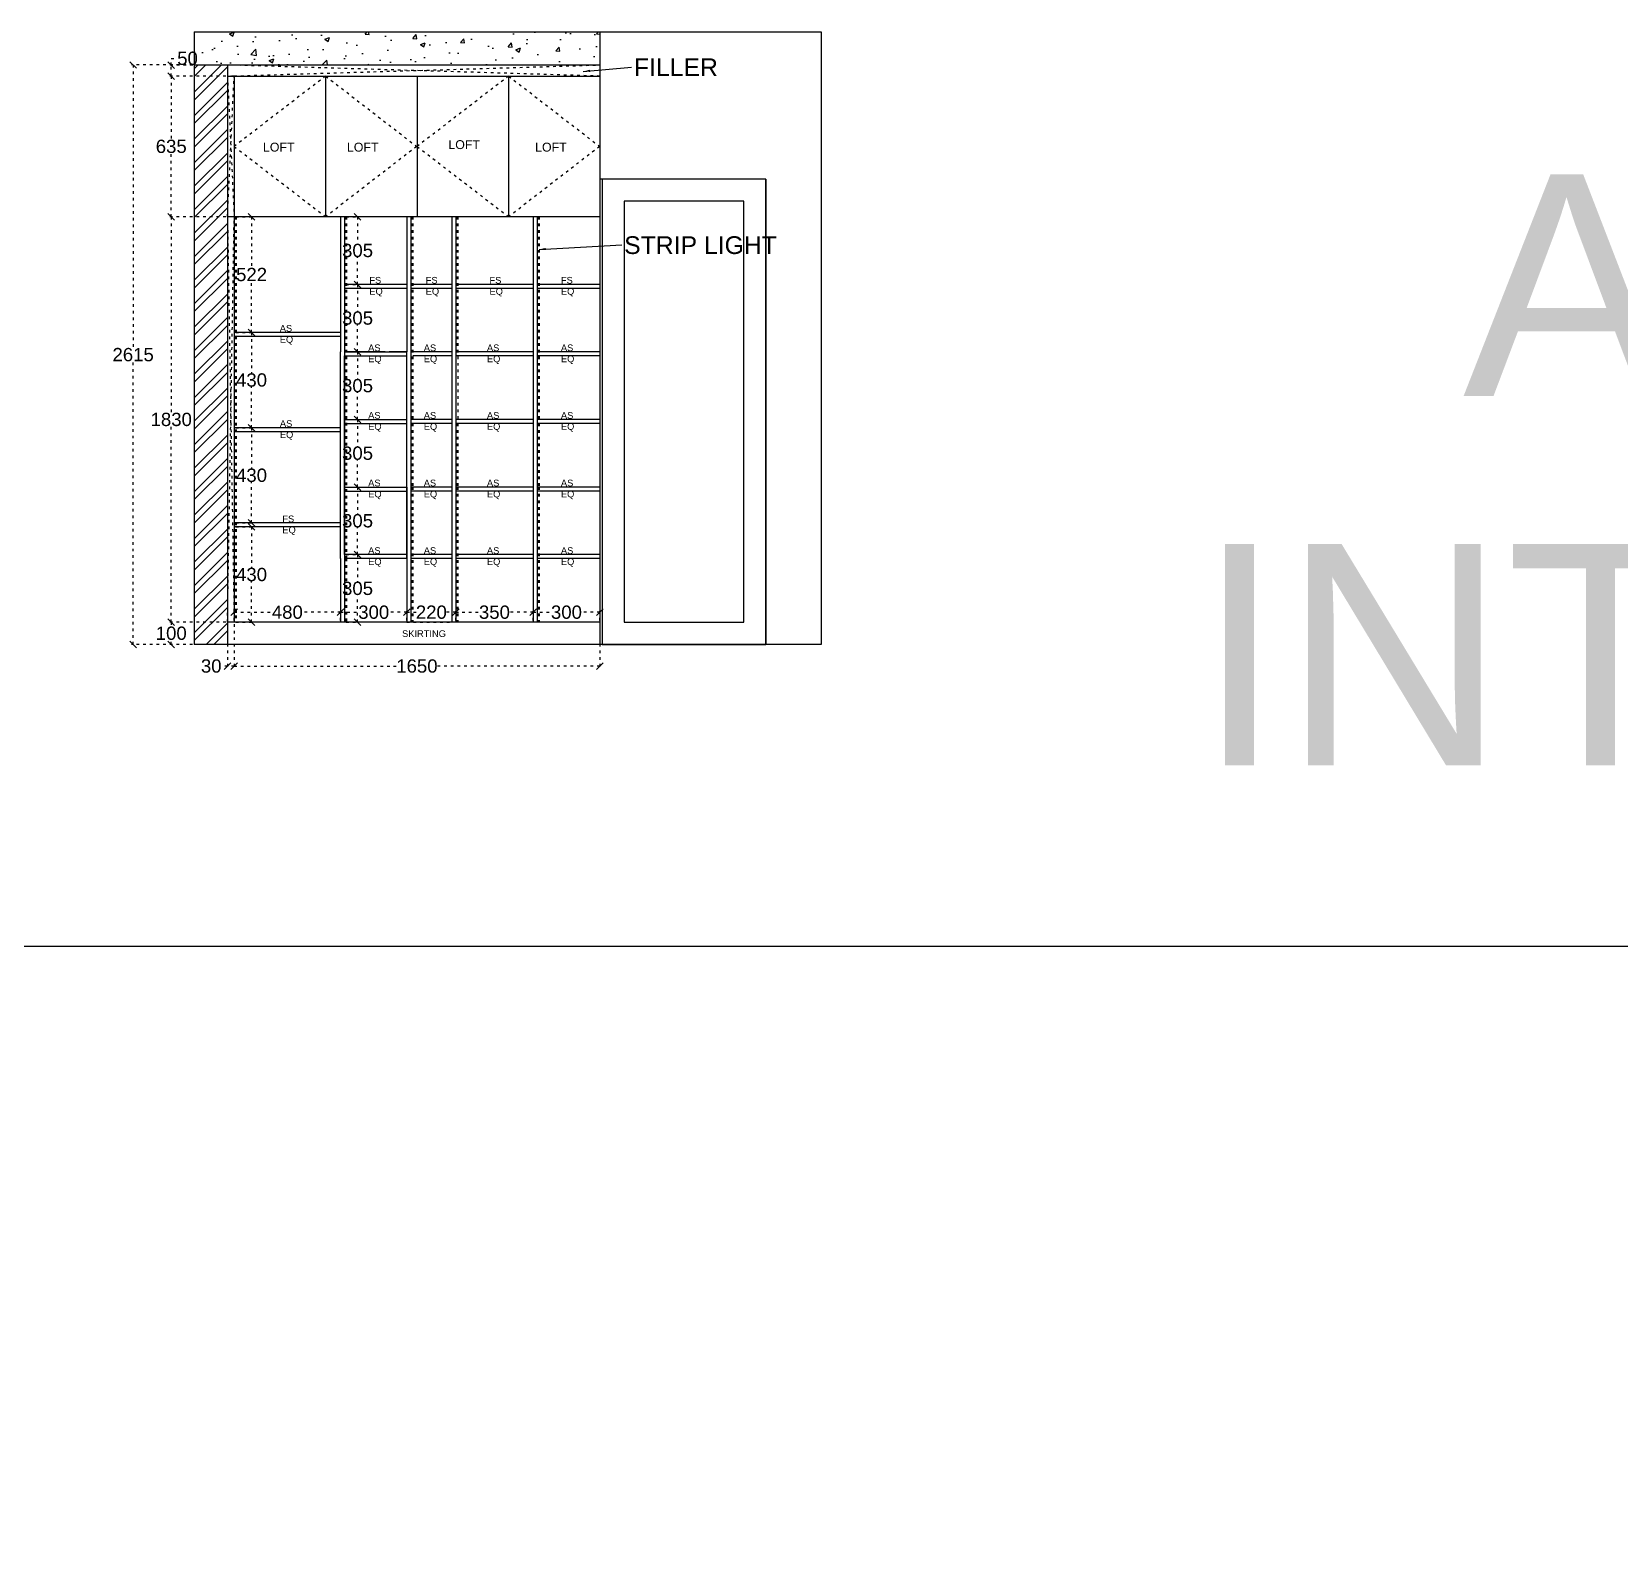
# Model space of a CAD drawing. Header units: millimetres. Extents: x 220712 to 1505573, y -354410 to 241923.
# Drawn here: x 277783 to 284954, y 126614 to 133413 of the extents above; entities that cross this region are included whole.
import ezdxf

# ---------------------------------------------------------------- set-up
doc = ezdxf.new("R2010")
doc.units = ezdxf.units.MM
doc.header["$MEASUREMENT"] = 0
doc.linetypes.add('ACAD_ISO03W100', pattern=[30, 12, -18])
doc.layers.add('Walls', color=253, linetype='Continuous')
doc.layers.add('Words', color=7, linetype='Continuous')
doc.styles.get("Standard").update_dxf_attribs({"font": 'arial.ttf'})
doc.dimstyles.get("Standard").update_dxf_attribs({"dimtxt": 60, "dimasz": 30, "dimexe": 7.75, "dimexo": 8.13, "dimgap": 0.63, "dimtad": 0, "dimtih": 1, "dimtoh": 1, "dimdec": 0, "dimzin": 0, "dimtxsty": 'Standard', "dimblk": 'OBLIQUE', "dimcen": 2.25, "dimclrd": 1, "dimclre": 1, "dimclrt": 1, "dimadec": 0, "dimazin": 0, "dimtfac": 1, "dimtdec": 0, "dimtofl": 0, "dimtmove": 0, "dimatfit": 3, "dimfxl": 1, "dimtolj": 1, "dimtzin": 0, "dimlwd": 30, "dimarcsym": 0})

# ---------------------------------------------------------------- blocks, each defined once
blk = doc.blocks.new('_Oblique')
at = {"color": 0, "linetype": 'ByBlock', "lineweight": -2}
blk.add_line((-0.5, -0.5), (0.5, 0.5), dxfattribs=at)
blk = doc.blocks.new('*D1253')
at = {"layer": 'Defpoints', "color": 0, "linetype": 'ACAD_ISO03W100', "transparency": 16777216}
for p in [(278413, 130748.2), (278667, 130748.2), (278667, 130648.2)]:
    blk.add_point(p, dxfattribs=at)
at = {"layer": 'Walls', "color": 1, "linetype": 'ACAD_ISO03W100', "lineweight": -2, "transparency": 16777216}
for p, q in [((278658.9, 130748.2), (278405.3, 130748.2)), ((278658.9, 130648.2), (278405.3, 130648.2))]:
    blk.add_line(p, q, dxfattribs=at)
at = {"layer": 'Walls', "color": 1, "linetype": 'ACAD_ISO03W100', "lineweight": 30, "transparency": 16777216}
for p, q in [((278413, 130748.2), (278413, 130729.4)), ((278413, 130648.2), (278413, 130666.9))]:
    blk.add_line(p, q, dxfattribs=at)
at = {"layer": 'Walls', "color": 1, "linetype": 'ACAD_ISO03W100', "lineweight": 30, "transparency": 16777216, "xscale": 30, "yscale": 30, "zscale": 30}
for p, rotation in [((278413, 130748.2), 90), ((278413, 130648.2), 270)]:
    blk.add_blockref('_Oblique', p, dxfattribs=dict(at, rotation=rotation))
at = {"layer": 'Walls', "color": 1, "linetype": 'ACAD_ISO03W100', "transparency": 16777216, "insert": (278413, 130698.2), "char_height": 60, "attachment_point": 5}
blk.add_mtext('\\A1;100', dxfattribs=at)
blk = doc.blocks.new('*D1254')
at = {"layer": 'Defpoints', "color": 0, "linetype": 'ACAD_ISO03W100', "transparency": 16777216}
for p in [(278413, 132578.2), (278667, 132578.2), (278667, 130748.2)]:
    blk.add_point(p, dxfattribs=at)
at = {"layer": 'Walls', "color": 1, "linetype": 'ACAD_ISO03W100', "lineweight": -2, "transparency": 16777216}
for p, q in [((278658.9, 132578.2), (278405.3, 132578.2)), ((278658.9, 130748.2), (278405.3, 130748.2))]:
    blk.add_line(p, q, dxfattribs=at)
at = {"layer": 'Walls', "color": 1, "linetype": 'ACAD_ISO03W100', "lineweight": 30, "transparency": 16777216}
for p, q in [((278413, 132578.2), (278413, 131694.4)), ((278413, 130748.2), (278413, 131631.9))]:
    blk.add_line(p, q, dxfattribs=at)
at = {"layer": 'Walls', "color": 1, "linetype": 'ACAD_ISO03W100', "lineweight": 30, "transparency": 16777216, "xscale": 30, "yscale": 30, "zscale": 30}
for p, rotation in [((278413, 132578.2), 90), ((278413, 130748.2), 270)]:
    blk.add_blockref('_Oblique', p, dxfattribs=dict(at, rotation=rotation))
at = {"layer": 'Walls', "color": 1, "linetype": 'ACAD_ISO03W100', "transparency": 16777216, "insert": (278413, 131663.2), "char_height": 60, "attachment_point": 5}
blk.add_mtext('\\A1;1830', dxfattribs=at)
blk = doc.blocks.new('*D1255')
at = {"layer": 'Defpoints', "color": 0, "linetype": 'ACAD_ISO03W100', "transparency": 16777216}
for p in [(278413, 133213.2), (278667, 133213.2), (278667, 132578.2)]:
    blk.add_point(p, dxfattribs=at)
at = {"layer": 'Walls', "color": 1, "linetype": 'ACAD_ISO03W100', "lineweight": -2, "transparency": 16777216}
for p, q in [((278658.9, 133213.2), (278405.3, 133213.2)), ((278658.9, 132578.2), (278405.3, 132578.2))]:
    blk.add_line(p, q, dxfattribs=at)
at = {"layer": 'Walls', "color": 1, "linetype": 'ACAD_ISO03W100', "lineweight": 30, "transparency": 16777216}
for p, q in [((278413, 133213.2), (278413, 132926.9)), ((278413, 132578.2), (278413, 132864.4))]:
    blk.add_line(p, q, dxfattribs=at)
at = {"layer": 'Walls', "color": 1, "linetype": 'ACAD_ISO03W100', "lineweight": 30, "transparency": 16777216, "xscale": 30, "yscale": 30, "zscale": 30}
for p, rotation in [((278413, 133213.2), 90), ((278413, 132578.2), 270)]:
    blk.add_blockref('_Oblique', p, dxfattribs=dict(at, rotation=rotation))
at = {"layer": 'Walls', "color": 1, "linetype": 'ACAD_ISO03W100', "transparency": 16777216, "insert": (278413, 132895.7), "char_height": 60, "attachment_point": 5}
blk.add_mtext('\\A1;635', dxfattribs=at)
blk = doc.blocks.new('*D1256')
at = {"layer": 'Defpoints', "color": 0, "linetype": 'ACAD_ISO03W100', "transparency": 16777216}
for p in [(278413, 133263.1), (278668.5, 133263.1), (278667, 133213.2)]:
    blk.add_point(p, dxfattribs=at)
at = {"layer": 'Walls', "color": 1, "linetype": 'ACAD_ISO03W100', "lineweight": -2, "transparency": 16777216}
for p, q in [((278660.4, 133263.1), (278405.3, 133263.1)), ((278658.9, 133213.2), (278405.3, 133213.2))]:
    blk.add_line(p, q, dxfattribs=at)
at = {"layer": 'Walls', "color": 1, "linetype": 'ACAD_ISO03W100', "lineweight": 30, "transparency": 16777216}
for p, q in [((278413, 133263.1), (278413, 133293.1)), ((278413, 133293.1), (278443, 133293.1)), ((278413, 133213.2), (278413, 133263.1))]:
    blk.add_line(p, q, dxfattribs=at)
at = {"layer": 'Walls', "color": 1, "linetype": 'ACAD_ISO03W100', "lineweight": 30, "transparency": 16777216, "xscale": 30, "yscale": 30, "zscale": 30}
for p, rotation in [((278413, 133263.1), 90), ((278413, 133213.2), 270)]:
    blk.add_blockref('_Oblique', p, dxfattribs=dict(at, rotation=rotation))
at = {"layer": 'Walls', "color": 1, "linetype": 'ACAD_ISO03W100', "transparency": 16777216, "insert": (278486.5, 133293.1), "char_height": 60, "attachment_point": 5}
blk.add_mtext('\\A1;50', dxfattribs=at)
blk = doc.blocks.new('*D1257')
at = {"layer": 'Defpoints', "color": 0, "linetype": 'ACAD_ISO03W100', "transparency": 16777216}
for p in [(278667, 130748.6), (278697, 130748.2), (278667, 130550.2)]:
    blk.add_point(p, dxfattribs=at)
at = {"layer": 'Walls', "color": 1, "linetype": 'ACAD_ISO03W100', "lineweight": -2, "transparency": 16777216}
for p, q in [((278667, 130740.5), (278667, 130542.4)), ((278697, 130740), (278697, 130542.4))]:
    blk.add_line(p, q, dxfattribs=at)
at = {"layer": 'Walls', "color": 1, "linetype": 'ACAD_ISO03W100', "lineweight": 30, "transparency": 16777216}
for p, q in [((278667, 130550.2), (278637, 130550.2)), ((278697, 130550.2), (278667, 130550.2))]:
    blk.add_line(p, q, dxfattribs=at)
at = {"layer": 'Walls', "color": 1, "linetype": 'ACAD_ISO03W100', "lineweight": 30, "transparency": 16777216, "xscale": 30, "yscale": 30, "zscale": 30, "rotation": 180}
blk.add_blockref('_Oblique', (278667, 130550.2), dxfattribs=at)
at = {"layer": 'Walls', "color": 1, "linetype": 'ACAD_ISO03W100', "lineweight": 30, "transparency": 16777216, "xscale": 30, "yscale": 30, "zscale": 30}
blk.add_blockref('_Oblique', (278697, 130550.2), dxfattribs=at)
at = {"layer": 'Walls', "color": 1, "linetype": 'ACAD_ISO03W100', "transparency": 16777216, "insert": (278593.5, 130550.2), "char_height": 60, "attachment_point": 5}
blk.add_mtext('\\A1;30', dxfattribs=at)
blk = doc.blocks.new('*D1258')
at = {"layer": 'Defpoints', "color": 0, "linetype": 'ACAD_ISO03W100', "transparency": 16777216}
for p in [(278697, 130748.2), (280347, 130748.2), (280347, 130550.2)]:
    blk.add_point(p, dxfattribs=at)
at = {"layer": 'Walls', "color": 1, "linetype": 'ACAD_ISO03W100', "lineweight": -2, "transparency": 16777216}
for p, q in [((278697, 130740), (278697, 130542.4)), ((280347, 130740), (280347, 130542.4))]:
    blk.add_line(p, q, dxfattribs=at)
at = {"layer": 'Walls', "color": 1, "linetype": 'ACAD_ISO03W100', "lineweight": 30, "transparency": 16777216}
for p, q in [((278697, 130550.2), (279434.7, 130550.2)), ((280347, 130550.2), (279609.3, 130550.2))]:
    blk.add_line(p, q, dxfattribs=at)
at = {"layer": 'Walls', "color": 1, "linetype": 'ACAD_ISO03W100', "lineweight": 30, "transparency": 16777216, "xscale": 30, "yscale": 30, "zscale": 30, "rotation": 180}
blk.add_blockref('_Oblique', (278697, 130550.2), dxfattribs=at)
at = {"layer": 'Walls', "color": 1, "linetype": 'ACAD_ISO03W100', "lineweight": 30, "transparency": 16777216, "xscale": 30, "yscale": 30, "zscale": 30}
blk.add_blockref('_Oblique', (280347, 130550.2), dxfattribs=at)
at = {"layer": 'Walls', "color": 1, "linetype": 'ACAD_ISO03W100', "transparency": 16777216, "insert": (279522, 130550.2), "char_height": 60, "attachment_point": 5}
blk.add_mtext('\\A1;1650', dxfattribs=at)
blk = doc.blocks.new('*D1248')
at = {"layer": 'Defpoints', "color": 0, "linetype": 'ACAD_ISO03W100', "transparency": 16777216}
for p in [(279177, 130793.2), (278697, 130748.2), (279177, 130748.2)]:
    blk.add_point(p, dxfattribs=at)
at = {"layer": 'Walls', "color": 1, "linetype": 'ACAD_ISO03W100', "lineweight": -2, "transparency": 16777216}
for p, q in [((278697, 130756.3), (278697, 130800.9)), ((279177, 130756.3), (279177, 130800.9))]:
    blk.add_line(p, q, dxfattribs=at)
at = {"layer": 'Walls', "color": 1, "linetype": 'ACAD_ISO03W100', "lineweight": 30, "transparency": 16777216}
for p, q in [((278697, 130793.2), (278869, 130793.2)), ((279177, 130793.2), (279005, 130793.2))]:
    blk.add_line(p, q, dxfattribs=at)
at = {"layer": 'Walls', "color": 1, "linetype": 'ACAD_ISO03W100', "lineweight": 30, "transparency": 16777216, "xscale": 30, "yscale": 30, "zscale": 30, "rotation": 180}
blk.add_blockref('_Oblique', (278697, 130793.2), dxfattribs=at)
at = {"layer": 'Walls', "color": 1, "linetype": 'ACAD_ISO03W100', "lineweight": 30, "transparency": 16777216, "xscale": 30, "yscale": 30, "zscale": 30}
blk.add_blockref('_Oblique', (279177, 130793.2), dxfattribs=at)
at = {"layer": 'Walls', "color": 1, "linetype": 'ACAD_ISO03W100', "transparency": 16777216, "insert": (278937, 130793.2), "char_height": 60, "attachment_point": 5}
blk.add_mtext('\\A1;480', dxfattribs=at)
blk = doc.blocks.new('*D1249')
at = {"layer": 'Defpoints', "color": 0, "linetype": 'ACAD_ISO03W100', "transparency": 16777216}
for p in [(279477, 130793.2), (279177, 130748.2), (279477, 130748.2)]:
    blk.add_point(p, dxfattribs=at)
at = {"layer": 'Walls', "color": 1, "linetype": 'ACAD_ISO03W100', "lineweight": -2, "transparency": 16777216}
for p, q in [((279177, 130756.3), (279177, 130800.9)), ((279477, 130756.3), (279477, 130800.9))]:
    blk.add_line(p, q, dxfattribs=at)
at = {"layer": 'Walls', "color": 1, "linetype": 'ACAD_ISO03W100', "lineweight": 30, "transparency": 16777216}
for p, q in [((279177, 130793.2), (279260.2, 130793.2)), ((279477, 130793.2), (279393.8, 130793.2))]:
    blk.add_line(p, q, dxfattribs=at)
at = {"layer": 'Walls', "color": 1, "linetype": 'ACAD_ISO03W100', "lineweight": 30, "transparency": 16777216, "xscale": 30, "yscale": 30, "zscale": 30, "rotation": 180}
blk.add_blockref('_Oblique', (279177, 130793.2), dxfattribs=at)
at = {"layer": 'Walls', "color": 1, "linetype": 'ACAD_ISO03W100', "lineweight": 30, "transparency": 16777216, "xscale": 30, "yscale": 30, "zscale": 30}
blk.add_blockref('_Oblique', (279477, 130793.2), dxfattribs=at)
at = {"layer": 'Walls', "color": 1, "linetype": 'ACAD_ISO03W100', "transparency": 16777216, "insert": (279327, 130793.2), "char_height": 60, "attachment_point": 5}
blk.add_mtext('\\A1;300', dxfattribs=at)
blk = doc.blocks.new('*D1259')
at = {"layer": 'Defpoints', "color": 0, "linetype": 'ACAD_ISO03W100', "transparency": 16777216}
for p in [(280047, 130793.2), (279697, 130748.2), (280047, 130748.2)]:
    blk.add_point(p, dxfattribs=at)
at = {"layer": 'Walls', "color": 1, "linetype": 'ACAD_ISO03W100', "lineweight": -2, "transparency": 16777216}
for p, q in [((279697, 130756.3), (279697, 130800.9)), ((280047, 130756.3), (280047, 130800.9))]:
    blk.add_line(p, q, dxfattribs=at)
at = {"layer": 'Walls', "color": 1, "linetype": 'ACAD_ISO03W100', "lineweight": 30, "transparency": 16777216}
for p, q in [((279697, 130793.2), (279805.2, 130793.2)), ((280047, 130793.2), (279938.8, 130793.2))]:
    blk.add_line(p, q, dxfattribs=at)
at = {"layer": 'Walls', "color": 1, "linetype": 'ACAD_ISO03W100', "lineweight": 30, "transparency": 16777216, "xscale": 30, "yscale": 30, "zscale": 30, "rotation": 180}
blk.add_blockref('_Oblique', (279697, 130793.2), dxfattribs=at)
at = {"layer": 'Walls', "color": 1, "linetype": 'ACAD_ISO03W100', "lineweight": 30, "transparency": 16777216, "xscale": 30, "yscale": 30, "zscale": 30}
blk.add_blockref('_Oblique', (280047, 130793.2), dxfattribs=at)
at = {"layer": 'Walls', "color": 1, "linetype": 'ACAD_ISO03W100', "transparency": 16777216, "insert": (279872, 130793.2), "char_height": 60, "attachment_point": 5}
blk.add_mtext('\\A1;350', dxfattribs=at)
blk = doc.blocks.new('*D1250')
at = {"layer": 'Defpoints', "color": 0, "linetype": 'ACAD_ISO03W100', "transparency": 16777216}
for p in [(280347, 130793.2), (280047, 130748.2), (280347, 130748.2)]:
    blk.add_point(p, dxfattribs=at)
at = {"layer": 'Walls', "color": 1, "linetype": 'ACAD_ISO03W100', "lineweight": -2, "transparency": 16777216}
for p, q in [((280047, 130756.3), (280047, 130800.9)), ((280347, 130756.3), (280347, 130800.9))]:
    blk.add_line(p, q, dxfattribs=at)
at = {"layer": 'Walls', "color": 1, "linetype": 'ACAD_ISO03W100', "lineweight": 30, "transparency": 16777216}
for p, q in [((280047, 130793.2), (280130.2, 130793.2)), ((280347, 130793.2), (280263.8, 130793.2))]:
    blk.add_line(p, q, dxfattribs=at)
at = {"layer": 'Walls', "color": 1, "linetype": 'ACAD_ISO03W100', "lineweight": 30, "transparency": 16777216, "xscale": 30, "yscale": 30, "zscale": 30, "rotation": 180}
blk.add_blockref('_Oblique', (280047, 130793.2), dxfattribs=at)
at = {"layer": 'Walls', "color": 1, "linetype": 'ACAD_ISO03W100', "lineweight": 30, "transparency": 16777216, "xscale": 30, "yscale": 30, "zscale": 30}
blk.add_blockref('_Oblique', (280347, 130793.2), dxfattribs=at)
at = {"layer": 'Walls', "color": 1, "linetype": 'ACAD_ISO03W100', "transparency": 16777216, "insert": (280197, 130793.2), "char_height": 60, "attachment_point": 5}
blk.add_mtext('\\A1;300', dxfattribs=at)
blk = doc.blocks.new('*D1251')
at = {"layer": 'Defpoints', "color": 0, "linetype": 'ACAD_ISO03W100', "transparency": 16777216}
for p in [(278697, 131178.2), (278775.5, 131178.2), (278697, 130748.2)]:
    blk.add_point(p, dxfattribs=at)
at = {"layer": 'Walls', "color": 1, "linetype": 'ACAD_ISO03W100', "lineweight": -2, "transparency": 16777216}
for p, q in [((278705.1, 131178.2), (278783.3, 131178.2)), ((278705.1, 130748.2), (278783.3, 130748.2))]:
    blk.add_line(p, q, dxfattribs=at)
at = {"layer": 'Walls', "color": 1, "linetype": 'ACAD_ISO03W100', "lineweight": 30, "transparency": 16777216}
for p, q in [((278775.5, 131178.2), (278775.5, 130994.4)), ((278775.5, 130748.2), (278775.5, 130931.9))]:
    blk.add_line(p, q, dxfattribs=at)
at = {"layer": 'Walls', "color": 1, "linetype": 'ACAD_ISO03W100', "lineweight": 30, "transparency": 16777216, "xscale": 30, "yscale": 30, "zscale": 30}
for p, rotation in [((278775.5, 131178.2), 90), ((278775.5, 130748.2), 270)]:
    blk.add_blockref('_Oblique', p, dxfattribs=dict(at, rotation=rotation))
at = {"layer": 'Walls', "color": 1, "linetype": 'ACAD_ISO03W100', "transparency": 16777216, "insert": (278775.5, 130963.2), "char_height": 60, "attachment_point": 5}
blk.add_mtext('\\A1;430', dxfattribs=at)
blk = doc.blocks.new('*D1260')
at = {"layer": 'Defpoints', "color": 0, "linetype": 'ACAD_ISO03W100', "transparency": 16777216}
for p in [(278697, 131626.2), (278775.5, 131626.2), (278697, 131196.2)]:
    blk.add_point(p, dxfattribs=at)
at = {"layer": 'Walls', "color": 1, "linetype": 'ACAD_ISO03W100', "lineweight": -2, "transparency": 16777216}
for p, q in [((278705.1, 131626.2), (278783.3, 131626.2)), ((278705.1, 131196.2), (278783.3, 131196.2))]:
    blk.add_line(p, q, dxfattribs=at)
at = {"layer": 'Walls', "color": 1, "linetype": 'ACAD_ISO03W100', "lineweight": 30, "transparency": 16777216}
for p, q in [((278775.5, 131626.2), (278775.5, 131442.4)), ((278775.5, 131196.2), (278775.5, 131379.9))]:
    blk.add_line(p, q, dxfattribs=at)
at = {"layer": 'Walls', "color": 1, "linetype": 'ACAD_ISO03W100', "lineweight": 30, "transparency": 16777216, "xscale": 30, "yscale": 30, "zscale": 30}
for p, rotation in [((278775.5, 131626.2), 90), ((278775.5, 131196.2), 270)]:
    blk.add_blockref('_Oblique', p, dxfattribs=dict(at, rotation=rotation))
at = {"layer": 'Walls', "color": 1, "linetype": 'ACAD_ISO03W100', "transparency": 16777216, "insert": (278775.5, 131411.2), "char_height": 60, "attachment_point": 5}
blk.add_mtext('\\A1;430', dxfattribs=at)
blk = doc.blocks.new('*D1252')
at = {"layer": 'Defpoints', "color": 0, "linetype": 'ACAD_ISO03W100', "transparency": 16777216}
for p in [(278697, 132056.2), (278775.5, 132056.2), (278697, 131626.2)]:
    blk.add_point(p, dxfattribs=at)
at = {"layer": 'Walls', "color": 1, "linetype": 'ACAD_ISO03W100', "lineweight": -2, "transparency": 16777216}
for p, q in [((278705.1, 132056.2), (278783.3, 132056.2)), ((278705.1, 131626.2), (278783.3, 131626.2))]:
    blk.add_line(p, q, dxfattribs=at)
at = {"layer": 'Walls', "color": 1, "linetype": 'ACAD_ISO03W100', "lineweight": 30, "transparency": 16777216}
for p, q in [((278775.5, 132056.2), (278775.5, 131872.4)), ((278775.5, 131626.2), (278775.5, 131809.9))]:
    blk.add_line(p, q, dxfattribs=at)
at = {"layer": 'Walls', "color": 1, "linetype": 'ACAD_ISO03W100', "lineweight": 30, "transparency": 16777216, "xscale": 30, "yscale": 30, "zscale": 30}
for p, rotation in [((278775.5, 132056.2), 90), ((278775.5, 131626.2), 270)]:
    blk.add_blockref('_Oblique', p, dxfattribs=dict(at, rotation=rotation))
at = {"layer": 'Walls', "color": 1, "linetype": 'ACAD_ISO03W100', "transparency": 16777216, "insert": (278775.5, 131841.2), "char_height": 60, "attachment_point": 5}
blk.add_mtext('\\A1;430', dxfattribs=at)
blk = doc.blocks.new('*D1261')
at = {"layer": 'Defpoints', "color": 0, "linetype": 'ACAD_ISO03W100', "transparency": 16777216}
for p in [(278517, 133263.2), (278241, 130648.2), (278667, 130648.2)]:
    blk.add_point(p, dxfattribs=at)
at = {"layer": 'Walls', "color": 1, "linetype": 'ACAD_ISO03W100', "lineweight": -2, "transparency": 16777216}
for p, q in [((278508.9, 133263.2), (278233.3, 133263.2)), ((278658.9, 130648.2), (278233.3, 130648.2))]:
    blk.add_line(p, q, dxfattribs=at)
at = {"layer": 'Walls', "color": 1, "linetype": 'ACAD_ISO03W100', "lineweight": 30, "transparency": 16777216}
for p, q in [((278241, 133263.2), (278241, 131986.9)), ((278241, 130648.2), (278241, 131924.4))]:
    blk.add_line(p, q, dxfattribs=at)
at = {"layer": 'Walls', "color": 1, "linetype": 'ACAD_ISO03W100', "lineweight": 30, "transparency": 16777216, "xscale": 30, "yscale": 30, "zscale": 30}
for p, rotation in [((278241, 133263.2), 90), ((278241, 130648.2), 270)]:
    blk.add_blockref('_Oblique', p, dxfattribs=dict(at, rotation=rotation))
at = {"layer": 'Walls', "color": 1, "linetype": 'ACAD_ISO03W100', "transparency": 16777216, "insert": (278241, 131955.7), "char_height": 60, "attachment_point": 5}
blk.add_mtext('\\A1;2615', dxfattribs=at)
blk = doc.blocks.new('*D1262')
at = {"layer": 'Defpoints', "color": 0, "linetype": 'ACAD_ISO03W100', "transparency": 16777216}
for p in [(279697, 130793.2), (279477, 130748.2), (279697, 130748.2)]:
    blk.add_point(p, dxfattribs=at)
at = {"layer": 'Walls', "color": 1, "linetype": 'ACAD_ISO03W100', "lineweight": -2, "transparency": 16777216}
for p, q in [((279477, 130756.3), (279477, 130800.9)), ((279697, 130756.3), (279697, 130800.9))]:
    blk.add_line(p, q, dxfattribs=at)
at = {"layer": 'Walls', "color": 1, "linetype": 'ACAD_ISO03W100', "lineweight": 30, "transparency": 16777216}
for p, q in [((279477, 130793.2), (279519.7, 130793.2)), ((279697, 130793.2), (279654.3, 130793.2))]:
    blk.add_line(p, q, dxfattribs=at)
at = {"layer": 'Walls', "color": 1, "linetype": 'ACAD_ISO03W100', "lineweight": 30, "transparency": 16777216, "xscale": 30, "yscale": 30, "zscale": 30, "rotation": 180}
blk.add_blockref('_Oblique', (279477, 130793.2), dxfattribs=at)
at = {"layer": 'Walls', "color": 1, "linetype": 'ACAD_ISO03W100', "lineweight": 30, "transparency": 16777216, "xscale": 30, "yscale": 30, "zscale": 30}
blk.add_blockref('_Oblique', (279697, 130793.2), dxfattribs=at)
at = {"layer": 'Walls', "color": 1, "linetype": 'ACAD_ISO03W100', "transparency": 16777216, "insert": (279587, 130793.2), "char_height": 60, "attachment_point": 5}
blk.add_mtext('\\A1;220', dxfattribs=at)
blk = doc.blocks.new('*D1263')
at = {"layer": 'Defpoints', "color": 0, "linetype": 'ACAD_ISO03W100', "transparency": 16777216}
for p in [(278697, 132578.2), (278775.5, 132578.2), (278697, 132056.2)]:
    blk.add_point(p, dxfattribs=at)
at = {"layer": 'Walls', "color": 1, "linetype": 'ACAD_ISO03W100', "lineweight": -2, "transparency": 16777216}
for p, q in [((278705.1, 132578.2), (278783.3, 132578.2)), ((278705.1, 132056.2), (278783.3, 132056.2))]:
    blk.add_line(p, q, dxfattribs=at)
at = {"layer": 'Walls', "color": 1, "linetype": 'ACAD_ISO03W100', "lineweight": 30, "transparency": 16777216}
for p, q in [((278775.5, 132578.2), (278775.5, 132348.4)), ((278775.5, 132056.2), (278775.5, 132285.9))]:
    blk.add_line(p, q, dxfattribs=at)
at = {"layer": 'Walls', "color": 1, "linetype": 'ACAD_ISO03W100', "lineweight": 30, "transparency": 16777216, "xscale": 30, "yscale": 30, "zscale": 30}
for p, rotation in [((278775.5, 132578.2), 90), ((278775.5, 132056.2), 270)]:
    blk.add_blockref('_Oblique', p, dxfattribs=dict(at, rotation=rotation))
at = {"layer": 'Walls', "color": 1, "linetype": 'ACAD_ISO03W100', "transparency": 16777216, "insert": (278775.5, 132317.2), "char_height": 60, "attachment_point": 5}
blk.add_mtext('\\A1;522', dxfattribs=at)
blk = doc.blocks.new('*D1264')
at = {"layer": 'Defpoints', "color": 0, "linetype": 'ACAD_ISO03W100', "transparency": 16777216}
for p in [(279195, 132578.2), (279254, 132578.2), (279195, 132273.2)]:
    blk.add_point(p, dxfattribs=at)
at = {"layer": 'Walls', "color": 1, "linetype": 'ACAD_ISO03W100', "lineweight": -2, "transparency": 16777216}
for p, q in [((279203.1, 132578.2), (279261.8, 132578.2)), ((279203.1, 132273.2), (279261.8, 132273.2))]:
    blk.add_line(p, q, dxfattribs=at)
at = {"layer": 'Walls', "color": 1, "linetype": 'ACAD_ISO03W100', "lineweight": 30, "transparency": 16777216}
for p, q in [((279254, 132578.2), (279254, 132456.9)), ((279254, 132273.2), (279254, 132394.4))]:
    blk.add_line(p, q, dxfattribs=at)
at = {"layer": 'Walls', "color": 1, "linetype": 'ACAD_ISO03W100', "lineweight": 30, "transparency": 16777216, "xscale": 30, "yscale": 30, "zscale": 30}
for p, rotation in [((279254, 132578.2), 90), ((279254, 132273.2), 270)]:
    blk.add_blockref('_Oblique', p, dxfattribs=dict(at, rotation=rotation))
at = {"layer": 'Walls', "color": 1, "linetype": 'ACAD_ISO03W100', "transparency": 16777216, "insert": (279254, 132425.7), "char_height": 60, "attachment_point": 5}
blk.add_mtext('\\A1;305', dxfattribs=at)
blk = doc.blocks.new('*D1265')
at = {"layer": 'Defpoints', "color": 0, "linetype": 'ACAD_ISO03W100', "transparency": 16777216}
for p in [(279195, 132273.2), (279195, 131968.2), (279254, 131968.2)]:
    blk.add_point(p, dxfattribs=at)
at = {"layer": 'Walls', "color": 1, "linetype": 'ACAD_ISO03W100', "lineweight": -2, "transparency": 16777216}
for p, q in [((279203.1, 132273.2), (279261.8, 132273.2)), ((279203.1, 131968.2), (279261.8, 131968.2))]:
    blk.add_line(p, q, dxfattribs=at)
at = {"layer": 'Walls', "color": 1, "linetype": 'ACAD_ISO03W100', "lineweight": 30, "transparency": 16777216}
for p, q in [((279254, 132273.2), (279254, 132151.9)), ((279254, 131968.2), (279254, 132089.4))]:
    blk.add_line(p, q, dxfattribs=at)
at = {"layer": 'Walls', "color": 1, "linetype": 'ACAD_ISO03W100', "lineweight": 30, "transparency": 16777216, "xscale": 30, "yscale": 30, "zscale": 30}
for p, rotation in [((279254, 132273.2), 90), ((279254, 131968.2), 270)]:
    blk.add_blockref('_Oblique', p, dxfattribs=dict(at, rotation=rotation))
at = {"layer": 'Walls', "color": 1, "linetype": 'ACAD_ISO03W100', "transparency": 16777216, "insert": (279254, 132120.7), "char_height": 60, "attachment_point": 5}
blk.add_mtext('\\A1;305', dxfattribs=at)
blk = doc.blocks.new('*D1266')
at = {"layer": 'Defpoints', "color": 0, "linetype": 'ACAD_ISO03W100', "transparency": 16777216}
for p in [(279195, 131968.2), (279195, 131663.2), (279254, 131663.2)]:
    blk.add_point(p, dxfattribs=at)
at = {"layer": 'Walls', "color": 1, "linetype": 'ACAD_ISO03W100', "lineweight": -2, "transparency": 16777216}
for p, q in [((279203.1, 131968.2), (279261.8, 131968.2)), ((279203.1, 131663.2), (279261.8, 131663.2))]:
    blk.add_line(p, q, dxfattribs=at)
at = {"layer": 'Walls', "color": 1, "linetype": 'ACAD_ISO03W100', "lineweight": 30, "transparency": 16777216}
for p, q in [((279254, 131968.2), (279254, 131846.9)), ((279254, 131663.2), (279254, 131784.4))]:
    blk.add_line(p, q, dxfattribs=at)
at = {"layer": 'Walls', "color": 1, "linetype": 'ACAD_ISO03W100', "lineweight": 30, "transparency": 16777216, "xscale": 30, "yscale": 30, "zscale": 30}
for p, rotation in [((279254, 131968.2), 90), ((279254, 131663.2), 270)]:
    blk.add_blockref('_Oblique', p, dxfattribs=dict(at, rotation=rotation))
at = {"layer": 'Walls', "color": 1, "linetype": 'ACAD_ISO03W100', "transparency": 16777216, "insert": (279254, 131815.7), "char_height": 60, "attachment_point": 5}
blk.add_mtext('\\A1;305', dxfattribs=at)
blk = doc.blocks.new('*D1267')
at = {"layer": 'Defpoints', "color": 0, "linetype": 'ACAD_ISO03W100', "transparency": 16777216}
for p in [(279195, 131663.2), (279195, 131358.2), (279254, 131358.2)]:
    blk.add_point(p, dxfattribs=at)
at = {"layer": 'Walls', "color": 1, "linetype": 'ACAD_ISO03W100', "lineweight": -2, "transparency": 16777216}
for p, q in [((279203.1, 131663.2), (279261.8, 131663.2)), ((279203.1, 131358.2), (279261.8, 131358.2))]:
    blk.add_line(p, q, dxfattribs=at)
at = {"layer": 'Walls', "color": 1, "linetype": 'ACAD_ISO03W100', "lineweight": 30, "transparency": 16777216}
for p, q in [((279254, 131663.2), (279254, 131541.9)), ((279254, 131358.2), (279254, 131479.4))]:
    blk.add_line(p, q, dxfattribs=at)
at = {"layer": 'Walls', "color": 1, "linetype": 'ACAD_ISO03W100', "lineweight": 30, "transparency": 16777216, "xscale": 30, "yscale": 30, "zscale": 30}
for p, rotation in [((279254, 131663.2), 90), ((279254, 131358.2), 270)]:
    blk.add_blockref('_Oblique', p, dxfattribs=dict(at, rotation=rotation))
at = {"layer": 'Walls', "color": 1, "linetype": 'ACAD_ISO03W100', "transparency": 16777216, "insert": (279254, 131510.7), "char_height": 60, "attachment_point": 5}
blk.add_mtext('\\A1;305', dxfattribs=at)
blk = doc.blocks.new('*D1268')
at = {"layer": 'Defpoints', "color": 0, "linetype": 'ACAD_ISO03W100', "transparency": 16777216}
for p in [(279195, 131358.2), (279195, 131053.2), (279254, 131053.2)]:
    blk.add_point(p, dxfattribs=at)
at = {"layer": 'Walls', "color": 1, "linetype": 'ACAD_ISO03W100', "lineweight": -2, "transparency": 16777216}
for p, q in [((279203.1, 131358.2), (279261.8, 131358.2)), ((279203.1, 131053.2), (279261.8, 131053.2))]:
    blk.add_line(p, q, dxfattribs=at)
at = {"layer": 'Walls', "color": 1, "linetype": 'ACAD_ISO03W100', "lineweight": 30, "transparency": 16777216}
for p, q in [((279254, 131358.2), (279254, 131236.9)), ((279254, 131053.2), (279254, 131174.4))]:
    blk.add_line(p, q, dxfattribs=at)
at = {"layer": 'Walls', "color": 1, "linetype": 'ACAD_ISO03W100', "lineweight": 30, "transparency": 16777216, "xscale": 30, "yscale": 30, "zscale": 30}
for p, rotation in [((279254, 131358.2), 90), ((279254, 131053.2), 270)]:
    blk.add_blockref('_Oblique', p, dxfattribs=dict(at, rotation=rotation))
at = {"layer": 'Walls', "color": 1, "linetype": 'ACAD_ISO03W100', "transparency": 16777216, "insert": (279254, 131205.7), "char_height": 60, "attachment_point": 5}
blk.add_mtext('\\A1;305', dxfattribs=at)
blk = doc.blocks.new('*D1269')
at = {"layer": 'Defpoints', "color": 0, "linetype": 'ACAD_ISO03W100', "transparency": 16777216}
for p in [(279195, 131053.2), (279195, 130748.2), (279254, 130748.2)]:
    blk.add_point(p, dxfattribs=at)
at = {"layer": 'Walls', "color": 1, "linetype": 'ACAD_ISO03W100', "lineweight": -2, "transparency": 16777216}
for p, q in [((279203.1, 131053.2), (279261.8, 131053.2)), ((279203.1, 130748.2), (279261.8, 130748.2))]:
    blk.add_line(p, q, dxfattribs=at)
at = {"layer": 'Walls', "color": 1, "linetype": 'ACAD_ISO03W100', "lineweight": 30, "transparency": 16777216}
for p, q in [((279254, 131053.2), (279254, 130931.9)), ((279254, 130748.2), (279254, 130869.4))]:
    blk.add_line(p, q, dxfattribs=at)
at = {"layer": 'Walls', "color": 1, "linetype": 'ACAD_ISO03W100', "lineweight": 30, "transparency": 16777216, "xscale": 30, "yscale": 30, "zscale": 30}
for p, rotation in [((279254, 131053.2), 90), ((279254, 130748.2), 270)]:
    blk.add_blockref('_Oblique', p, dxfattribs=dict(at, rotation=rotation))
at = {"layer": 'Walls', "color": 1, "linetype": 'ACAD_ISO03W100', "transparency": 16777216, "insert": (279254, 130900.7), "char_height": 60, "attachment_point": 5}
blk.add_mtext('\\A1;305', dxfattribs=at)

msp = doc.modelspace()

# ---------------------------------------------------------------- hatches: boundary and pattern name
at = {"layer": 'Walls', "true_color": 0x939598}
h = msp.add_hatch(dxfattribs=at)
h.set_pattern_fill('AR-CONC', color=252, scale=30)
h.set_pattern_definition([(50, (4539.5, 6912.65), (215.17805, -18.82564), [22.5, -247.5]), (355, (4539.5, 6912.65), (-41.6254, 225.65764), [18, -198]), (100.451444, (4557.43, 6911.09), (173.55265, 206.832), [19.12206, -210.34263]), (46.1842, (4539.5, 6972.65), (320.1724, -49.65578), [33.75, -371.25]), (96.63564, (4566.18, 6968.52), (280.39858, 292.23558), [28.6831, -315.51413]), (351.18416, (4539.5, 6972.65), (280.3986, 292.23558), [27, -297]), (21, (4569.5, 6957.65), (179.07212, -120.78567), [22.5, -247.5]), (326, (4569.5, 6957.65), (72.9946, 217.54501), [18, -198]), (71.451445, (4584.42, 6947.59), (252.06671, 96.75935), [19.12206, -210.34263]), (37.5, (4539.5, 6912.655), (3.647957, 99.868156), [0, -195.6, 0, -201, 0, -198.75]), (7.5, (4539.5, 6912.65), (78.92086, 118.323514), [0, -114.6, 0, -191.1, 0, -75.75]), (327.5, (4472.6, 6912.655), (160.14673, -6.766462), [0, -75, 0, -234, 0, -310.5]), (317.5, (4442.6, 6912.65), (174.95585, 30.031495), [0, -97.5, 0, -155.4, 0, -220.5])])
h.paths.add_polyline_path([(280347, 133413.2), (278517, 133413.2), (278517, 133263.2), (280347, 133263.2)])
at = {"layer": 'Walls', "true_color": 0xc7c8ca}
h = msp.add_hatch(dxfattribs=at)
h.set_pattern_fill('ANSI32', color=9, scale=200)
h.set_pattern_definition([(45, (4539.5, 6912.655), (-53.033009, 53.033009), []), (45, (4574.855, 6912.655), (-53.033009, 53.033009), [])])
h.paths.add_polyline_path([(278667, 133263.2), (278517, 133263.2), (278517, 130648.2), (278667, 130648.2)])

# ---------------------------------------------------------------- linework, layer by layer
at = {"layer": 'Walls', "color": 18, "true_color": 0x000000}
for p, q in [((278517, 133413.2), (281347, 133413.2)), ((278517, 133413.2), (278517, 130648.2)), ((280347, 133413.2), (280347, 132578.2)), ((281347, 133413.2), (281347, 130648.2)), ((278517, 133263.2), (280347, 133263.2)), ((278667, 133263.2), (278667, 130648.2)), ((278667, 133213.2), (280347, 133213.2)), ((278697, 133213.2), (278697, 130748.2)), ((279110, 133213.2), (279110, 132578.2)), ((279523, 133213.2), (279523, 132578.2)), ((279936, 133213.2), (279936, 132578.2)), ((280347, 132578.2), (278667, 132578.2)), ((279177, 132578.2), (279177, 131968.2)), ((279195, 132578.2), (279195, 131035.2)), ((279477, 132578.2), (279477, 131968.2)), ((279495, 132578.2), (279495, 131645.2)), ((279679, 132578.2), (279679, 131645.2)), ((279697, 132578.2), (279697, 131645.2)), ((280047, 132578.2), (280047, 131645.2)), ((280065, 132578.2), (280065, 131645.2)), ((280347, 132578.2), (280347, 130648.2)), ((279477, 132273.2), (279195, 132273.2)), ((279477, 132255.2), (279195, 132255.2)), ((279679, 132273.2), (279495, 132273.2)), ((279679, 132255.2), (279495, 132255.2)), ((280047, 132273.2), (279697, 132273.2)), ((280047, 132255.2), (279697, 132255.2)), ((280347, 132273.2), (280065, 132273.2)), ((280347, 132255.2), (280065, 132255.2)), ((279177, 132056.2), (278697, 132056.2)), ((279177, 132056.2), (278697, 132056.2)), ((279177, 132038.2), (278697, 132038.2)), ((279177, 131035.2), (279177, 131968.2)), ((279379, 131968.2), (279195, 131968.2)), ((279195, 131968.2), (279477, 131968.2)), ((279195, 131053.2), (279195, 131950.2)), ((279195, 131950.2), (279477, 131950.2)), ((279477, 131968.2), (279397, 131968.2)), ((279679, 131968.2), (279495, 131968.2)), ((279679, 131968.2), (279504, 131968.2)), ((279679, 131950.2), (279504, 131950.2)), ((280047, 131968.2), (279697, 131968.2)), ((280047, 131950.2), (279697, 131950.2)), ((280347, 131968.2), (280065, 131968.2)), ((280347, 131950.2), (280065, 131950.2)), ((279195, 131663.2), (279477, 131663.2)), ((279679, 131663.2), (279495, 131663.2)), ((280047, 131663.2), (279697, 131663.2)), ((280347, 131663.2), (280065, 131663.2)), ((279177, 131626.2), (278697, 131626.2)), ((279177, 131608.2), (278697, 131608.2)), ((279195, 131645.2), (279477, 131645.2)), ((279495, 131645.2), (279495, 131358.2)), ((279679, 131645.2), (279495, 131645.2)), ((279679, 131645.2), (279679, 131358.2)), ((279697, 131645.2), (279697, 131358.2)), ((280047, 131645.2), (279697, 131645.2)), ((280047, 131645.2), (280047, 131358.2)), ((280065, 131645.2), (280065, 131358.2)), ((280347, 131645.2), (280065, 131645.2)), ((279195, 131358.2), (279477, 131358.2)), ((279195, 131340.2), (279477, 131340.2)), ((279477, 131358.2), (279477, 130748.2)), ((279477, 131358.2), (279477, 130748.2)), ((279495, 131358.2), (279495, 130748.2)), ((279679, 131358.2), (279495, 131358.2)), ((279495, 131358.2), (279495, 130748.2)), ((279679, 131340.2), (279495, 131340.2)), ((279679, 131358.2), (279679, 130748.2)), ((279697, 131358.2), (279697, 130748.2)), ((280047, 131358.2), (279697, 131358.2)), ((279697, 131358.2), (279697, 130748.2)), ((280047, 131340.2), (279697, 131340.2)), ((280047, 131358.2), (280047, 130748.2)), ((280065, 131358.2), (280065, 130748.2)), ((280347, 131358.2), (280065, 131358.2)), ((280347, 131340.2), (280065, 131340.2)), ((280347, 131358.2), (280347, 131035.2)), ((279177, 131196.2), (278697, 131196.2)), ((279177, 131178.2), (278697, 131178.2)), ((279177, 131035.2), (279177, 130748.2)), ((279477, 131053.2), (279195, 131053.2)), ((279477, 131035.2), (279195, 131035.2)), ((279195, 131035.2), (279195, 130748.2)), ((279679, 131053.2), (279495, 131053.2)), ((279679, 131035.2), (279495, 131035.2)), ((280047, 131053.2), (279697, 131053.2)), ((280047, 131035.2), (279697, 131035.2)), ((280347, 131053.2), (280065, 131053.2)), ((280347, 131035.2), (280065, 131035.2)), ((280347, 130748.2), (278667, 130748.2)), ((281347, 130648.2), (278517, 130648.2))]:
    msp.add_line(p, q, dxfattribs=at)
at = {"layer": 'Walls', "color": 9, "true_color": 0xc7c8ca}
for q in [(280347, 132748.2), (281097, 130648.2)]:
    msp.add_line((281097, 132748.2), q, dxfattribs=at)
at = {"layer": 'Walls', "color": 40, "linetype": 'ACAD_ISO03W100', "true_color": 0xf8d731}
for p, q in [((278702, 132578.2), (278702, 130748.2)), ((278704, 132578.2), (278704, 130748.2)), ((278706, 132578.2), (278706, 130748.2)), ((279200, 132578.2), (279200, 131035.2)), ((279202, 132578.2), (279202, 131968.2)), ((279204, 132578.2), (279204, 131035.2)), ((279500, 132578.2), (279500, 131645.2)), ((279502, 132578.2), (279502, 131645.2)), ((279504, 132578.2), (279504, 131645.2)), ((279702, 132578.2), (279702, 131950.2)), ((279704, 132578.2), (279704, 131950.2)), ((279706, 132578.2), (279706, 131645.2)), ((280070, 132578.2), (280070, 131645.2)), ((280072, 132578.2), (280072, 131645.2)), ((280074, 132578.2), (280074, 131645.2)), ((279500, 131645.2), (279500, 131358.2)), ((279502, 131645.2), (279502, 131358.2)), ((279504, 131645.2), (279504, 131358.2)), ((279702, 131645.2), (279702, 131358.2)), ((279704, 131645.2), (279704, 131358.2)), ((279706, 131645.2), (279706, 131358.2)), ((280070, 131645.2), (280070, 131358.2)), ((280072, 131645.2), (280072, 131358.2)), ((280074, 131645.2), (280074, 131358.2)), ((279500, 131358.2), (279500, 130748.2)), ((279502, 131358.2), (279502, 130748.2)), ((279504, 131358.2), (279504, 130748.2)), ((279702, 131358.2), (279702, 130748.2)), ((279704, 131358.2), (279704, 130748.2)), ((279706, 131358.2), (279706, 130748.2)), ((280070, 131358.2), (280070, 130748.2)), ((280072, 131358.2), (280072, 130748.2)), ((280074, 131358.2), (280074, 130748.2)), ((279200, 131035.2), (279200, 130748.2)), ((279202, 131035.2), (279202, 130748.2)), ((279204, 131035.2), (279204, 130748.2))]:
    msp.add_line(p, q, dxfattribs=at)
at = {"layer": 'Walls', "color": 9, "linetype": 'ACAD_ISO03W100', "true_color": 0xc7c8ca}
msp.add_line((279706, 131950.2), (279702, 131950.2), dxfattribs=at)
at = {"layer": 'Walls', "color": 240, "linetype": 'ACAD_ISO03W100', "true_color": 0xed1f24}
for points in [[(278667, 133213.2), (280347, 133263.2), (280347, 133213.2), (278667, 133263.2)], [(278667, 132578.2), (278697, 133213.2), (278667, 133213.2), (278697, 132578.2)], [(278667, 130748.2), (278697, 132578.2), (278667, 132578.2), (278697, 130748.2)]]:
    msp.add_lwpolyline(points, dxfattribs=at)
at = {"layer": 'Walls', "color": 252, "linetype": 'ACAD_ISO03W100', "true_color": 0x939598}
for points in [[(279110, 133213.2), (278697, 132895.7), (279110, 132578.2)], [(279110, 133213.2), (279521, 132895.7), (279110, 132578.2)], [(279936, 133213.2), (279523, 132895.7), (279936, 132578.2)], [(279936, 133213.2), (280347, 132895.7), (279936, 132578.2)]]:
    msp.add_lwpolyline(points, dxfattribs=at)
at = {"layer": 'Walls', "color": 9, "true_color": 0xc7c8ca}
for points in [[(281097, 132748.2), (280357.5, 132748.2), (280357.5, 130648.2), (281097, 130648.2)], [(280997, 132648.2), (280457.5, 132648.2), (280457.5, 130748.2), (280997, 130748.2)]]:
    msp.add_lwpolyline(points, close=True, dxfattribs=at)
at = {"layer": 'Walls', "color": 18, "true_color": 0x000000}
msp.add_lwpolyline([(279477, 131035.2), (279477, 131968.2)], dxfattribs=at)
at = {"layer": 'Walls', "color": 9, "linetype": 'ACAD_ISO03W100', "true_color": 0xc7c8ca}
msp.add_lwpolyline([(279477, 130748.2), (279677, 130748.2)], dxfattribs=at)
at = {"layer": 'Walls', "color": 18, "true_color": 0x000000}
msp.add_lwpolyline([(268733.5, 129286.5), (303961.5, 129286.5), (303961.5, 107722.5), (268733.5, 107722.5)], close=True, dxfattribs=at)

# ---------------------------------------------------------------- texts
at = {"color": 7, "attachment_point": 1}
for s, insert, char_height in [('\\pxqc;LOFT', (278667, 132912.5), 40), ('\\pxqc;LOFT', (279046, 132912.5), 40), ('\\pxqc;LOFT', (279503.9, 132923.8), 40), ('\\pxqc;LOFT', (279895.5, 132912.5), 40), ('\\pxqc;ANISH\\PINTERIOR', (286147, 132769), 1000)]:
    msp.add_mtext_dynamic_manual_height_columns(s, width=462.73, gutter_width=1213, heights=[0], dxfattribs=dict(at, insert=insert, char_height=char_height))
at = {"color": 18, "true_color": 0x000000, "insert": (279455, 130711.7), "char_height": 30, "attachment_point": 1}
msp.add_mtext_dynamic_manual_height_columns('SKIRTING', width=2764.543, gutter_width=1, heights=[238.1], dxfattribs=at)
at = {"layer": 'Words', "color": 0, "attachment_point": 1}
for s, width, heights, insert, char_height in [('FILLER', 958.319, [440.1], (280501.8, 133293.2), 80), ('STRIP LIGHT', 958.319, [440.1], (280457.5, 132490.2), 80), ('FS\\PEQ', 1178.022, [0], (279307.2, 132306.7), 30), ('FS\\PEQ', 1178.022, [0], (279561.7, 132306.7), 30), ('FS\\PEQ', 1178.022, [0], (279849.7, 132306.7), 30), ('FS\\PEQ', 1178.022, [0], (280172, 132306.7), 30), ('AS\\PEQ', 1178.022, [0], (278903, 132089.7), 30), ('AS\\PEQ', 1178.022, [0], (279302, 132001.7), 30), ('AS\\PEQ', 1178.022, [0], (279553, 132001.7), 30), ('AS\\PEQ', 1178.022, [0], (279838, 132001.7), 30), ('AS\\PEQ', 1178.022, [0], (280172, 132001.7), 30), ('AS\\PEQ', 1178.022, [0], (278903.5, 131659.7), 30), ('AS\\PEQ', 1178.022, [0], (279302, 131696.7), 30), ('AS\\PEQ', 1178.022, [0], (279553, 131696.7), 30), ('AS\\PEQ', 1178.022, [0], (279838, 131696.7), 30), ('AS\\PEQ', 1178.022, [0], (280172, 131696.7), 30), ('AS\\PEQ', 1178.022, [0], (279302, 131391.7), 30), ('AS\\PEQ', 1178.022, [0], (279553, 131391.7), 30), ('AS\\PEQ', 1178.022, [0], (279838, 131391.7), 30), ('AS\\PEQ', 1178.022, [0], (280172, 131391.7), 30), ('FS\\PEQ', 1178.022, [0], (278914.5, 131229.7), 30), ('AS\\PEQ', 1178.022, [0], (279302, 131086.7), 30), ('AS\\PEQ', 1178.022, [0], (279553, 131086.7), 30), ('AS\\PEQ', 1178.022, [0], (279838, 131086.7), 30), ('AS\\PEQ', 1178.022, [0], (280172, 131086.7), 30)]:
    msp.add_mtext_dynamic_manual_height_columns(s, width=width, gutter_width=866.4, heights=heights, dxfattribs=dict(at, insert=insert, char_height=char_height))

# ---------------------------------------------------------------- dimensions: what is measured, and where the dimension line sits
at = {"layer": 'Walls', "color": 9, "linetype": 'ACAD_ISO03W100', "true_color": 0xc7c8ca}
for base, p1, p2, picture, middle in [((278413, 133263.1), (278667, 133213.2), (278668.5, 133263.1), '*D1256', (278486.5, 133293.1)), ((278241, 130648.2), (278517, 133263.2), (278667, 130648.2), '*D1261', (278241, 131955.7)), ((278413, 133213.2), (278667, 132578.2), (278667, 133213.2), '*D1255', (278413, 132895.7)), ((278413, 132578.2), (278667, 130748.2), (278667, 132578.2), '*D1254', (278413, 131663.2)), ((278775.5, 132578.2), (278697, 132056.2), (278697, 132578.2), '*D1263', (278775.5, 132317.2)), ((279254, 132578.2), (279195, 132273.2), (279195, 132578.2), '*D1264', (279254, 132425.7)), ((279254, 131968.2), (279195, 132273.2), (279195, 131968.2), '*D1265', (279254, 132120.7)), ((278775.5, 132056.2), (278697, 131626.2), (278697, 132056.2), '*D1252', (278775.5, 131841.2)), ((279254, 131663.2), (279195, 131968.2), (279195, 131663.2), '*D1266', (279254, 131815.7)), ((279254, 131358.2), (279195, 131663.2), (279195, 131358.2), '*D1267', (279254, 131510.7)), ((278775.5, 131626.2), (278697, 131196.2), (278697, 131626.2), '*D1260', (278775.5, 131411.2)), ((279254, 131053.2), (279195, 131358.2), (279195, 131053.2), '*D1268', (279254, 131205.7)), ((278775.5, 131178.2), (278697, 130748.2), (278697, 131178.2), '*D1251', (278775.5, 130963.2)), ((279254, 130748.2), (279195, 131053.2), (279195, 130748.2), '*D1269', (279254, 130900.7)), ((278413, 130748.2), (278667, 130648.2), (278667, 130748.2), '*D1253', (278413, 130698.2))]:
    dim = msp.add_linear_dim(base=base, p1=p1, p2=p2, angle=90, dimstyle='Standard', dxfattribs=at)
    dim.commit()
    dim.dimension.update_dxf_attribs({"geometry": picture, "text_midpoint": middle})
for base, p1, p2, picture, middle in [((279177, 130793.2), (278697, 130748.2), (279177, 130748.2), '*D1248', (278937, 130793.2)), ((279477, 130793.2), (279177, 130748.2), (279477, 130748.2), '*D1249', (279327, 130793.2)), ((279697, 130793.2), (279477, 130748.2), (279697, 130748.2), '*D1262', (279587, 130793.2)), ((280047, 130793.2), (279697, 130748.2), (280047, 130748.2), '*D1259', (279872, 130793.2)), ((280347, 130793.2), (280047, 130748.2), (280347, 130748.2), '*D1250', (280197, 130793.2)), ((278667, 130550.2), (278697, 130748.2), (278667, 130748.6), '*D1257', (278593.5, 130550.2)), ((280347, 130550.2), (278697, 130748.2), (280347, 130748.2), '*D1258', (279522, 130550.2))]:
    dim = msp.add_linear_dim(base=base, p1=p1, p2=p2, dimstyle='Standard', dxfattribs=at)
    dim.commit()
    dim.dimension.update_dxf_attribs({"geometry": picture, "text_midpoint": middle})

# ---------------------------------------------------------------- leaders
at = {"layer": 'Walls', "color": 252, "linetype": 'ByBlock', "true_color": 0x939598}
for points in [[(280273, 133234.2), (280490.8, 133254.1)], [(280074, 132431.2), (280446.5, 132451.1)]]:
    msp.add_leader(points, dimstyle='Standard', override={"dimgap": 0.63, "dimtad": 0}, dxfattribs=at)

doc.saveas('drawing.dxf')
